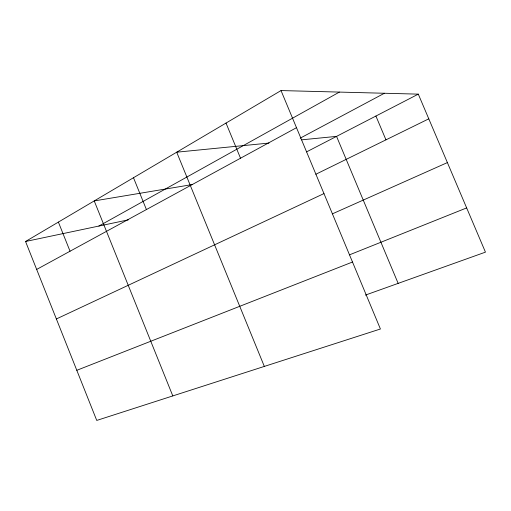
<?xml version="1.0" encoding="UTF-8"?>
<svg xmlns="http://www.w3.org/2000/svg" width="511" height="511" viewBox="0 0 511 511"><rect width="100%" height="100%" fill="white"/><g stroke="black" fill="none" stroke-linecap="round" stroke-linejoin="round"><path stroke-width="0.77" d="M281.024 90.568L380.42 329.001L96.745 420.432L25.55 241.492L281.024 90.568L418.292 94.139L485.45 252.147L365.384 295.103M98.872 226.054L339.393 92.089M36.664 269.431L296.495 127.68M300.193 138.168L384.393 93.258M306.536 151.895L418.292 94.139M315.855 174.251L428.786 118.833M56.376 318.96L323.968 193.58M332.367 213.854L447.387 162.587M349.46 254.855L466.652 207.913M76.803 370.303L352.501 262.028M25.55 241.492L128.35 219.845M192.551 184.516L94.228 200.919L172.801 395.923M268.978 143.067L176.704 152.195L264.334 366.419M301.56 139.842L336.551 136.38L398.152 283.381M375.911 116.042L385.958 139.848M226.015 123.062L240.521 158.212M133.492 177.726L146.414 209.555M58.388 222.093L70.045 251.22"/></g></svg>
